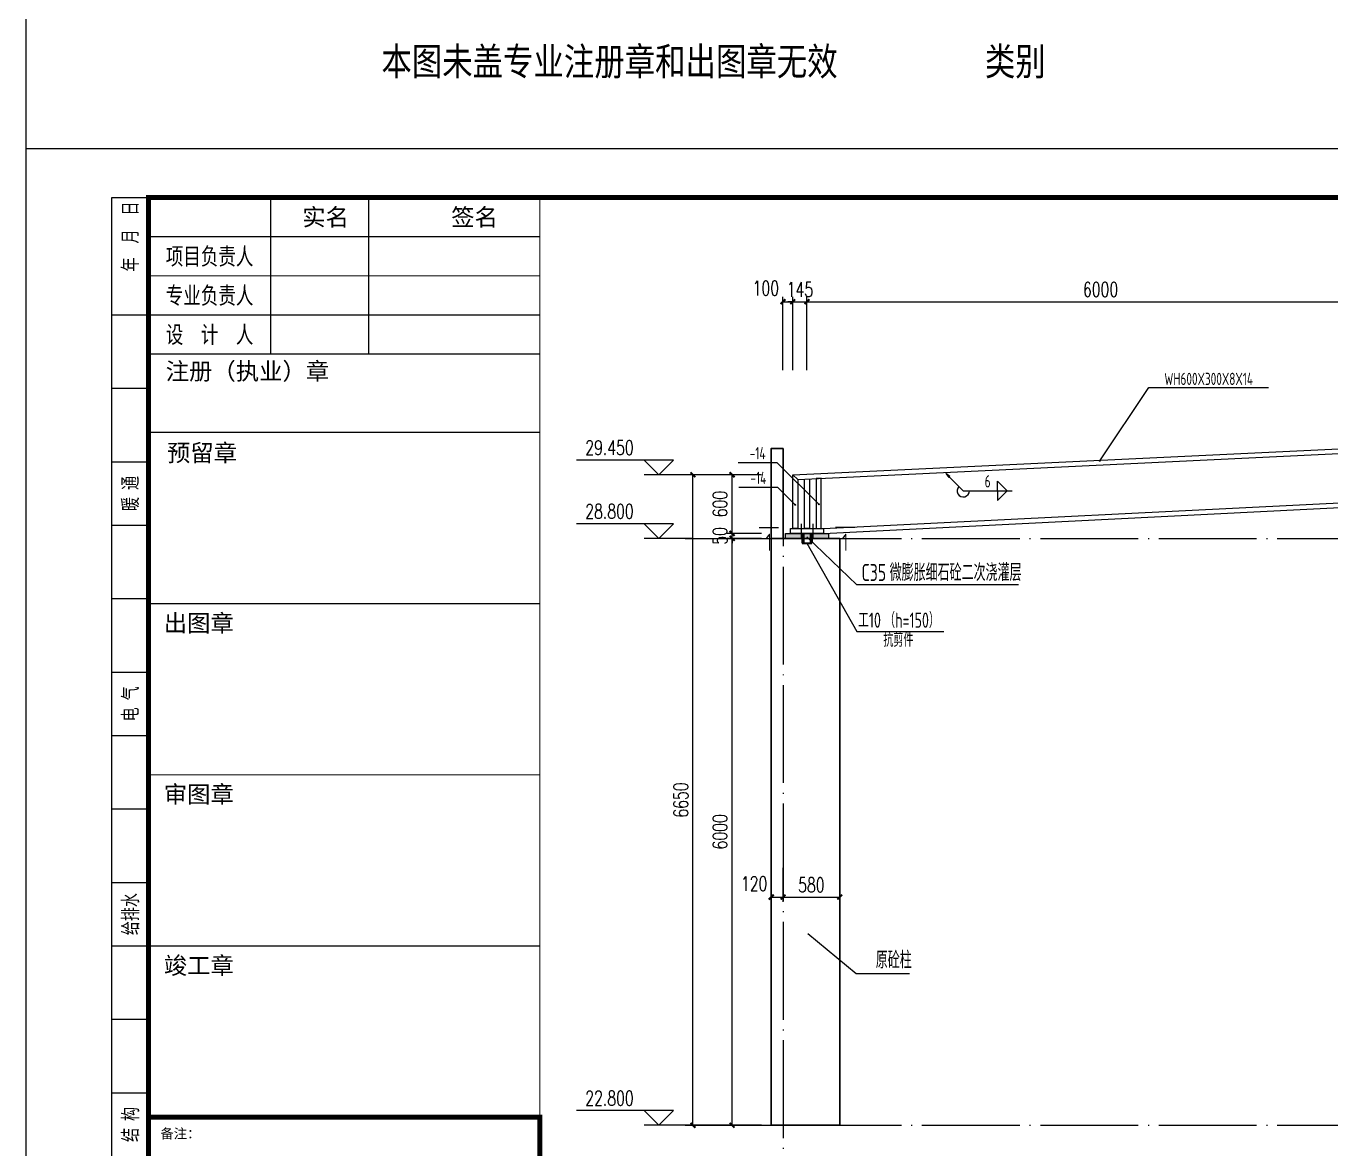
# Model space of a CAD drawing. Extents: x 712773 to 1022356, y -298958 to 209542.
# Drawn here: x 896206 to 909539, y -246182 to -234705 of the extents above; entities that cross this region are included whole.
import ezdxf
from ezdxf.enums import TextEntityAlignment as Align

# ---------------------------------------------------------------- set-up
doc = ezdxf.new("R2010")
doc.units = 0
doc.header["$LTSCALE"] = 500
doc.header["$MEASUREMENT"] = 0
doc.linetypes.add('DOTE', pattern=[2.42, 2, -0.2, 0.02, -0.2])
doc.layers.get('0').update_dxf_attribs({"linetype": 'CONTINUOUS'})
doc.layers.get('DEFPOINTS').update_dxf_attribs({"linetype": 'CONTINUOUS'})
for name, color, linetype, lineweight in [('0S-柱-线', 50, 'CONTINUOUS', 30), ('10', 7, 'CONTINUOUS', 18), ('114', 2, 'CONTINUOUS', 18), ('116', 1, 'CONTINUOUS', 35), ('14', 2, 'CONTINUOUS', 20), ('字符串标注', 9, 'CONTINUOUS', 18), ('柱子', 3, 'CONTINUOUS', 20), ('焊缝标注', 9, 'CONTINUOUS', 18), ('钢板标注', 9, 'CONTINUOUS', 18)]:
    doc.layers.add(name, color=color, linetype=linetype, lineweight=lineweight)
for name, color, linetype in [('DIM_ELEV', 3, 'CONTINUOUS'), ('DIM_LEAD', 3, 'CONTINUOUS'), ('DOTE', 1, 'DOTE'), ('PUB_DIM', 3, 'CONTINUOUS'), ('PUB_TEXT', 7, 'CONTINUOUS'), ('T-TK', 157, 'CONTINUOUS'), ('图层1', 165, 'CONTINUOUS'), ('照明平面标注层', 111, 'CONTINUOUS'), ('钢架', 7, 'CONTINUOUS')]:
    doc.layers.add(name, color=color, linetype=linetype)
doc.styles.add('_TCH_DIM', font='SIMPLEX', dxfattribs={"bigfont": 'GBCBIG'})
doc.styles.add('_TCH_DIM_T3', font='SIMPLEX', dxfattribs={"width": 0.705882, "bigfont": 'GBCBIG'})
doc.styles.add('FromPkpm', font='Pkpmeng', dxfattribs={"width": 0.7, "bigfont": 'Pkpmchn'})
doc.styles.add('TK1-TY', font='simhei.ttf')
doc.styles.add('TK2-TY', font='', dxfattribs={"width": 0.8})
doc.styles.add('TSSD_Rein', font='tssdeng.shx', dxfattribs={"width": 0.7, "bigfont": 'hztxt.shx'})
doc.styles.add('图框JND-宋体', font='')
doc.styles.get('TK2-TY').set_extended_font_data('NSimSun')
doc.styles.get('图框JND-宋体').set_extended_font_data('SimSun')
doc.dimstyles.new('_TCH_ARCH&&50', dxfattribs={"dimtxt": 148.75, "dimasz": 50, "dimexe": 50, "dimexo": 100, "dimgap": 50, "dimtad": 1, "dimdec": 0, "dimzin": 0, "dimdsep": 46, "dimtxsty": '_TCH_DIM_T3', "dimblk": 'ARCHTICK', "dimcen": 0.09, "dimclrt": 7, "dimazin": 2, "dimtfac": 1, "dimtdec": 0, "dimtix": 1, "dimtmove": 2, "dimatfit": 3, "dimfxl": 0, "dimtolj": 1, "dimtzin": 0, "dimarcsym": 0})

# ---------------------------------------------------------------- blocks, each defined once
blk = doc.blocks.new('srgheberggb')
at = {"layer": 'T-TK'}
for p, q in [((59500, -84100), (59500, -42100)), ((59500, -42100), (118900, -42100)), ((61250, -67000), (61250, -43100)), ((61250, -43100), (62000, -43100)), ((61250, -45500), (62000, -45500)), ((61250, -47000), (62000, -47000)), ((61250, -48500), (62000, -48500)), ((61250, -49800), (62000, -49800)), ((61250, -51300), (62000, -51300)), ((61250, -52800), (62000, -52800)), ((61250, -54100), (62000, -54100)), ((61250, -54100), (62000, -54100)), ((61250, -55600), (62000, -55600)), ((61250, -57100), (62000, -57100)), ((61250, -58400), (62000, -58400)), ((61250, -58400), (62000, -58400)), ((61250, -59900), (62000, -59900)), ((61250, -61400), (62000, -61400))]:
    blk.add_line(p, q, dxfattribs=at)
at = {"layer": 'T-TK', "const_width": 100}
for points in [[(62000, -83100), (117900, -83100), (117900, -43100), (62000, -43100)], [(70000, -83100), (62000, -83100), (62000, -61901), (70000, -61901)]]:
    blk.add_lwpolyline(points, close=True, dxfattribs=at)
at = {"layer": '图层1', "linetype": 'Continuous'}
for p in [(68500, -43100), (62000, -63800)]:
    blk.add_line(p, (62000, -43100), dxfattribs=at)
at = {"layer": '图层1', "linetype": 'Continuous', "const_width": 25}
for points in [[(64500, -43100), (64500, -46300)], [(66500, -43100), (66500, -46300)], [(70000, -43100), (70000, -61901)], [(70000, -43900), (62000, -43900)], [(70000, -44700), (62000, -44700)], [(70000, -45500), (62000, -45500)], [(70000, -46300), (62000, -46300)], [(70000, -47901), (62000, -47901)], [(70000, -51401), (62000, -51401)], [(70000, -54901), (62000, -54901)], [(70000, -58401), (62000, -58401)], [(68500, -61901), (62000, -61901)]]:
    blk.add_lwpolyline(points, dxfattribs=at)
at = {"layer": 'T-TK', "style": 'TK2-TY', "width": 0.7}
blk.add_text('年  月  日', height=300, rotation=90, dxfattribs=at).set_placement((61773, -44612))
for s, p in [('暖 通', (61626, -49150)), ('电 气', (61627, -53450)), ('给排水', (61629, -57750)), ('结 构', (61629, -62050))]:
    blk.add_text(s, height=300, rotation=90, dxfattribs=at).set_placement(p, align=Align.MIDDLE_CENTER)
at = {"layer": 'T-TK', "style": 'TK1-TY'}
blk.add_text('备注：', height=200, dxfattribs=at).set_placement((62244, -62336))
at = {"layer": '图层1', "style": '图框JND-宋体'}
for s, p in [('实名', (65621, -43500)), ('签名', (68665, -43500))]:
    blk.add_text(s, height=350, dxfattribs=at).set_placement(p, align=Align.MIDDLE_CENTER)
at = {"layer": '图层1', "style": '图框JND-宋体', "width": 0.75}
for s, p in [('项目负责人', (63250, -44300)), ('专业负责人', (63250, -45100)), ('设  计  人', (63250, -45900))]:
    blk.add_text(s, height=350, dxfattribs=at).set_placement(p, align=Align.MIDDLE_CENTER)
at = {"layer": '图层1', "style": '图框JND-宋体'}
for s, p in [('注册（执业）章', (62353, -46474)), ('预留章', (62379, -48144)), ('出图章', (62314, -51625)), ('审图章', (62314, -55125)), ('竣工章', (62314, -58625))]:
    blk.add_text(s, height=350, dxfattribs=at).set_placement(p, align=Align.TOP_LEFT)
blk = doc.blocks.new('A1E图框')
at = {"layer": 'T-TK'}
for q in [(34800, -24700), (118900, -84100)]:
    blk.add_line((34800, -84100), q, dxfattribs=at)
at = {"layer": 'T-TK', "style": 'TK2-TY', "width": 0.8}
for s, height, p in [('本图未盖专业注册章和出图章无效', 189.873, (37220.4, -83600.7)), ('类别', 189.87, (41331.6, -83600.7))]:
    blk.add_text(s, height=height, dxfattribs=at).set_placement(p)
blk = doc.blocks.new('_ArchTick')
at = {"color": 0, "linetype": 'ByBlock', "const_width": 0.4}
blk.add_lwpolyline([(-0.5, -0.5), (0.5, 0.5)], dxfattribs=at)
blk = doc.blocks.new('*D650')
at = {"layer": 'DEFPOINTS', "color": 0, "transparency": 16777216}
for p in [(910185, -237522), (904185, -238322), (910185, -238322)]:
    blk.add_point(p, dxfattribs=at)
at = {"layer": 'PUB_DIM', "color": 0, "lineweight": -2, "transparency": 16777216}
for p, q in [((904185, -238222), (904185, -237472)), ((904185, -237522), (910185, -237522)), ((910185, -238222), (910185, -237472))]:
    blk.add_line(p, q, dxfattribs=at)
at = {"layer": 'PUB_DIM', "color": 0, "lineweight": -2, "transparency": 16777216, "xscale": 50, "yscale": 50, "zscale": 50, "rotation": 180}
blk.add_blockref('_ArchTick', (904185, -237522), dxfattribs=at)
at = {"layer": 'PUB_DIM', "color": 0, "lineweight": -2, "transparency": 16777216, "xscale": 50, "yscale": 50, "zscale": 50}
blk.add_blockref('_ArchTick', (910185, -237522), dxfattribs=at)
at = {"layer": 'PUB_DIM', "color": 7, "transparency": 16777216, "insert": (907185, -237397), "char_height": 148.8, "attachment_point": 5, "style": '_TCH_DIM_T3'}
blk.add_mtext('\\A1;6000', dxfattribs=at)
blk = doc.blocks.new('*D651')
at = {"layer": 'DEFPOINTS', "color": 0, "transparency": 16777216}
for p in [(904185, -237522), (904040, -238322), (904185, -238322)]:
    blk.add_point(p, dxfattribs=at)
at = {"layer": 'PUB_DIM', "color": 0, "lineweight": -2, "transparency": 16777216}
for p, q in [((904040, -237522), (903990, -237522)), ((904040, -238222), (904040, -237472)), ((904040, -237522), (904185, -237522)), ((904185, -238222), (904185, -237472)), ((904185, -237522), (904235, -237522))]:
    blk.add_line(p, q, dxfattribs=at)
at = {"layer": 'PUB_DIM', "color": 0, "lineweight": -2, "transparency": 16777216, "xscale": 50, "yscale": 50, "zscale": 50}
blk.add_blockref('_ArchTick', (904040, -237522), dxfattribs=at)
at = {"layer": 'PUB_DIM', "color": 0, "lineweight": -2, "transparency": 16777216, "xscale": 50, "yscale": 50, "zscale": 50, "rotation": 180}
blk.add_blockref('_ArchTick', (904185, -237522), dxfattribs=at)
at = {"layer": 'PUB_DIM', "color": 7, "transparency": 16777216, "insert": (904113, -237397), "char_height": 148.8, "attachment_point": 5, "style": '_TCH_DIM_T3'}
blk.add_mtext('\\A1;145', dxfattribs=at)
blk = doc.blocks.new('*D652')
at = {"layer": 'DEFPOINTS', "color": 0, "transparency": 16777216}
for p in [(904040, -237522), (903940, -238322), (904040, -238322)]:
    blk.add_point(p, dxfattribs=at)
at = {"layer": 'PUB_DIM', "color": 0, "lineweight": -2, "transparency": 16777216}
for p, q in [((903940, -238222), (903940, -237472)), ((903940, -237522), (904040, -237522)), ((904040, -238222), (904040, -237472))]:
    blk.add_line(p, q, dxfattribs=at)
at = {"layer": 'PUB_DIM', "color": 0, "lineweight": -2, "transparency": 16777216, "xscale": 50, "yscale": 50, "zscale": 50, "rotation": 180}
blk.add_blockref('_ArchTick', (903940, -237522), dxfattribs=at)
at = {"layer": 'PUB_DIM', "color": 0, "lineweight": -2, "transparency": 16777216, "xscale": 50, "yscale": 50, "zscale": 50}
blk.add_blockref('_ArchTick', (904040, -237522), dxfattribs=at)
at = {"layer": 'PUB_DIM', "color": 7, "transparency": 16777216, "insert": (903765, -237384), "char_height": 148.8, "attachment_point": 5, "style": '_TCH_DIM_T3'}
blk.add_mtext('\\A1;100', dxfattribs=at)
blk = doc.blocks.new('*D653')
at = {"layer": 'DEFPOINTS', "color": 0, "transparency": 16777216}
for p in [(903420, -239941), (903820, -239941), (903820, -245941)]:
    blk.add_point(p, dxfattribs=at)
at = {"layer": 'PUB_DIM', "color": 0, "lineweight": -2, "transparency": 16777216}
for p, q in [((903720, -239941), (903370, -239941)), ((903420, -245941), (903420, -239941)), ((903720, -245941), (903370, -245941))]:
    blk.add_line(p, q, dxfattribs=at)
at = {"layer": 'PUB_DIM', "color": 0, "lineweight": -2, "transparency": 16777216, "xscale": 50, "yscale": 50, "zscale": 50}
for p, rotation in [((903420, -239941), 90), ((903420, -245941), 270)]:
    blk.add_blockref('_ArchTick', p, dxfattribs=dict(at, rotation=rotation))
at = {"layer": 'PUB_DIM', "color": 7, "transparency": 16777216, "insert": (903296, -242941), "char_height": 148.8, "attachment_point": 5, "rotation": 90, "style": '_TCH_DIM_T3'}
blk.add_mtext('\\A1;6000', dxfattribs=at)
blk = doc.blocks.new('*D654')
at = {"layer": 'DEFPOINTS', "color": 0, "transparency": 16777216}
for p in [(903420, -239891), (903820, -239891), (903820, -239941)]:
    blk.add_point(p, dxfattribs=at)
at = {"layer": 'PUB_DIM', "color": 0, "lineweight": -2, "transparency": 16777216}
for p, q in [((903420, -239891), (903420, -239841)), ((903720, -239891), (903370, -239891)), ((903720, -239941), (903370, -239941)), ((903420, -239941), (903420, -239891)), ((903420, -239941), (903420, -239991))]:
    blk.add_line(p, q, dxfattribs=at)
at = {"layer": 'PUB_DIM', "color": 0, "lineweight": -2, "transparency": 16777216, "xscale": 50, "yscale": 50, "zscale": 50}
for p, rotation in [((903420, -239891), 270), ((903420, -239941), 90)]:
    blk.add_blockref('_ArchTick', p, dxfattribs=dict(at, rotation=rotation))
at = {"layer": 'PUB_DIM', "color": 7, "transparency": 16777216, "insert": (903296, -239916), "char_height": 148.8, "attachment_point": 5, "rotation": 90, "style": '_TCH_DIM_T3'}
blk.add_mtext('\\A1;50', dxfattribs=at)
blk = doc.blocks.new('*D655')
at = {"layer": 'DEFPOINTS', "color": 0, "transparency": 16777216}
for p in [(903420, -239291), (903820, -239291), (903820, -239891)]:
    blk.add_point(p, dxfattribs=at)
at = {"layer": 'PUB_DIM', "color": 0, "lineweight": -2, "transparency": 16777216}
for p, q in [((903720, -239291), (903370, -239291)), ((903420, -239891), (903420, -239291)), ((903720, -239891), (903370, -239891))]:
    blk.add_line(p, q, dxfattribs=at)
at = {"layer": 'PUB_DIM', "color": 0, "lineweight": -2, "transparency": 16777216, "xscale": 50, "yscale": 50, "zscale": 50}
for p, rotation in [((903420, -239291), 90), ((903420, -239891), 270)]:
    blk.add_blockref('_ArchTick', p, dxfattribs=dict(at, rotation=rotation))
at = {"layer": 'PUB_DIM', "color": 7, "transparency": 16777216, "insert": (903296, -239591), "char_height": 148.8, "attachment_point": 5, "rotation": 90, "style": '_TCH_DIM_T3'}
blk.add_mtext('\\A1;600', dxfattribs=at)
blk = doc.blocks.new('*D656')
at = {"layer": 'DEFPOINTS', "color": 0, "transparency": 16777216}
for p in [(903020, -239291), (903820, -239291), (903820, -245941)]:
    blk.add_point(p, dxfattribs=at)
at = {"layer": 'PUB_DIM', "color": 0, "lineweight": -2, "transparency": 16777216}
for p, q in [((903720, -239291), (902970, -239291)), ((903020, -245941), (903020, -239291)), ((903720, -245941), (902970, -245941))]:
    blk.add_line(p, q, dxfattribs=at)
at = {"layer": 'PUB_DIM', "color": 0, "lineweight": -2, "transparency": 16777216, "xscale": 50, "yscale": 50, "zscale": 50}
for p, rotation in [((903020, -239291), 90), ((903020, -245941), 270)]:
    blk.add_blockref('_ArchTick', p, dxfattribs=dict(at, rotation=rotation))
at = {"layer": 'PUB_DIM', "color": 7, "transparency": 16777216, "insert": (902896, -242616), "char_height": 148.8, "attachment_point": 5, "rotation": 90, "style": '_TCH_DIM_T3'}
blk.add_mtext('\\A1;6650', dxfattribs=at)
blk = doc.blocks.new('*D699')
at = {"layer": 'DEFPOINTS', "color": 0, "transparency": 16777216}
for p in [(903820, -243209), (903940, -243209), (903940, -243608)]:
    blk.add_point(p, dxfattribs=at)
at = {"layer": 'PUB_DIM', "color": 0, "lineweight": -2, "transparency": 16777216}
for p, q in [((903820, -243309), (903820, -243658)), ((903940, -243309), (903940, -243658)), ((903820, -243608), (903940, -243608))]:
    blk.add_line(p, q, dxfattribs=at)
at = {"layer": 'PUB_DIM', "color": 0, "lineweight": -2, "transparency": 16777216, "xscale": 50, "yscale": 50, "zscale": 50, "rotation": 180}
blk.add_blockref('_ArchTick', (903820, -243608), dxfattribs=at)
at = {"layer": 'PUB_DIM', "color": 0, "lineweight": -2, "transparency": 16777216, "xscale": 50, "yscale": 50, "zscale": 50}
blk.add_blockref('_ArchTick', (903940, -243608), dxfattribs=at)
at = {"layer": 'PUB_DIM', "color": 7, "transparency": 16777216, "insert": (903645, -243471), "char_height": 148.8, "attachment_point": 5, "style": '_TCH_DIM_T3'}
blk.add_mtext('\\A1;120', dxfattribs=at)
blk = doc.blocks.new('*D700')
at = {"layer": 'DEFPOINTS', "color": 0, "transparency": 16777216}
for p in [(903940, -243209), (904520, -243209), (904520, -243608)]:
    blk.add_point(p, dxfattribs=at)
at = {"layer": 'PUB_DIM', "color": 0, "lineweight": -2, "transparency": 16777216}
for p, q in [((903940, -243309), (903940, -243658)), ((904520, -243309), (904520, -243658)), ((903940, -243608), (904520, -243608))]:
    blk.add_line(p, q, dxfattribs=at)
at = {"layer": 'PUB_DIM', "color": 0, "lineweight": -2, "transparency": 16777216, "xscale": 50, "yscale": 50, "zscale": 50, "rotation": 180}
blk.add_blockref('_ArchTick', (903940, -243608), dxfattribs=at)
at = {"layer": 'PUB_DIM', "color": 0, "lineweight": -2, "transparency": 16777216, "xscale": 50, "yscale": 50, "zscale": 50}
blk.add_blockref('_ArchTick', (904520, -243608), dxfattribs=at)
at = {"layer": 'PUB_DIM', "color": 7, "transparency": 16777216, "insert": (904230, -243484), "char_height": 148.8, "attachment_point": 5, "style": '_TCH_DIM_T3'}
blk.add_mtext('\\A1;580', dxfattribs=at)

msp = doc.modelspace()

# ---------------------------------------------------------------- hatches: boundary and pattern name
h = msp.add_hatch()
h.set_pattern_fill('混凝土', color=256, scale=10)
h.set_pattern_definition([(50, (-444208.32, 133736.11), (71.7260183, -6.2752135), [7.5, -82.5]), (355, (-444208.32, 133736.11), (-13.8751334, 75.2192134), [6, -66]), (100.4514, (-444202.34, 133735.59), (57.8509382, 68.9439542), [6.374019, -70.1142112]), (46.1842, (-444208.32, 133756.11), (106.724105, -16.5519014), [11.25, -123.75]), (96.6356, (-444199.43, 133754.73), (93.4662706, 97.411787), [9.561029, -105.1713]), (351.1842, (-444208.32, 133756.11), (93.4661945, 97.41186), [9, -99]), (21, (-444198.32, 133751.11), (59.6907052, -40.261889), [7.5, -82.5]), (326, (-444198.32, 133751.11), (24.3315332, 72.5150045), [6, -66]), (71.4514, (-444193.345, 133747.755), (84.022263, 32.2530497), [6.374019, -70.1142112]), (37.5, (-444208.32, 133736.11), (1.21598553, 33.2893854), [0, -65.2, 0, -67, 0, -66.25]), (7.5, (-444208.32, 133736.11), (26.3069537, 39.4411712), [0, -38.2, 0, -63.7, 0, -25.25]), (327.5, (-444230.62, 133736.11), (53.3822436, -2.25548717), [0, -25, 0, -78, 0, -103.5]), (317.5, (-444240.62, 133736.11), (58.318617, 10.0104982), [0, -32.5, 0, -51.8, 0, -73.5])])
h.paths.add_polyline_path([(903965.1, -239941.3), (903965.1, -239891.3), (904405.1, -239891.3), (904405.1, -239941.3)])
h.paths.add_polyline_path([(921835.1, -239041.4), (921835.1, -238991.4), (922275.1, -238991.4), (922275.1, -239041.4)])
at = {"layer": '字符串标注'}
h = msp.add_hatch(color=256, dxfattribs=at)
edge = h.paths.add_edge_path()
edge.add_arc((907177, -239148.6), 5, 0, 360)
at = {"layer": '焊缝标注', "transparency": 33554687}
msp.add_hatch(color=256, dxfattribs=at).paths.add_polyline_path([(905605.4, -239278.1), (905635.3, -239318.8), (905646, -239308.3)])
at = {"layer": '钢板标注'}
h = msp.add_hatch(color=256, dxfattribs=at)
edge = h.paths.add_edge_path()
edge.add_arc((904305.1, -239592.9), 5, 0, 360)
h = msp.add_hatch(color=256, dxfattribs=at)
edge = h.paths.add_edge_path()
edge.add_arc((904065.1, -239597.6), 5, 0, 360)

# ---------------------------------------------------------------- linework, layer by layer
at = {"layer": '0S-柱-线'}
for points in [[(903940.1, -239021.3), (903820.1, -239021.3), (903820.1, -239941.3), (903940.1, -239941.3)], [(903820.1, -245941.3), (904520.1, -245941.3), (904520.1, -239941.3), (903820.1, -239941.3)]]:
    msp.add_lwpolyline(points, close=True, dxfattribs=at)
at = {"layer": '10', "ltscale": 100}
for p, q in [((903695.1, -239831.3), (903895.1, -239831.3)), ((904675.1, -239831.3), (904475.1, -239831.3))]:
    msp.add_line(p, q, dxfattribs=at)
at = {"layer": '114', "color": 2, "lineweight": 20, "ltscale": 100}
for p, q in [((904125.1, -239791.3), (904125.1, -239941.3)), ((904245.1, -239791.3), (904245.1, -239941.3))]:
    msp.add_line(p, q, dxfattribs=at)
at = {"layer": '114', "color": 1, "ltscale": 100, "const_width": 7}
for points in [[(904125.1, -239841.3), (904125.1, -239891.3)], [(904245.1, -239841.3), (904245.1, -239891.3)]]:
    msp.add_lwpolyline(points, dxfattribs=at)
at = {"layer": '116', "ltscale": 100}
for p, q in [((904135.1, -239891.3), (904135.1, -239991.3)), ((904135.1, -239991.3), (904235.1, -239991.3)), ((904150.1, -239891.3), (904150.1, -239991.3)), ((904220.1, -239891.3), (904220.1, -239991.3)), ((904235.1, -239891.3), (904235.1, -239991.3))]:
    msp.add_line(p, q, dxfattribs=at)
at = {"layer": '14', "ltscale": 100}
for p, q in [((904040.1, -239841.3), (904040.1, -239291.4)), ((904040.1, -239291.4), (904090.1, -239338.9)), ((904090.1, -239338.9), (904090.1, -239841.3)), ((904015.1, -239841.3), (904355.1, -239841.3)), ((904015.1, -239891.3), (904015.1, -239841.3)), ((904090.1, -239841.3), (904040.1, -239841.3)), ((904355.1, -239841.3), (904355.1, -239891.3)), ((904355.1, -239891.3), (904015.1, -239891.3))]:
    msp.add_line(p, q, dxfattribs=at)
at = {"layer": '14', "color": 2, "ltscale": 100}
for p, q in [((904160.1, -239841.3), (904160.1, -239335.6)), ((904210.1, -239333.2), (904210.1, -239841.3)), ((904330.1, -239326.9), (904280.1, -239329.4)), ((904280.1, -239329.4), (904280.1, -239841.3)), ((904330.1, -239841.3), (904330.1, -239326.9)), ((904210.1, -239841.3), (904160.1, -239841.3)), ((904280.1, -239841.3), (904330.1, -239841.3))]:
    msp.add_line(p, q, dxfattribs=at)
at = {"layer": 'DIM_ELEV'}
for p, q in [((902820.1, -239141.4), (901830.6, -239141.4)), ((902670.1, -239291.4), (902520.1, -239141.4)), ((902670.1, -239291.4), (902820.1, -239141.4)), ((903020.1, -239291.4), (902520.1, -239291.4)), ((902820.1, -239791.3), (901830.6, -239791.3)), ((902670.1, -239941.3), (902520.1, -239791.3)), ((902670.1, -239941.3), (902820.1, -239791.3)), ((903020.1, -239941.3), (902520.1, -239941.3)), ((902820.1, -245791.3), (901830.6, -245791.3)), ((902670.1, -245941.3), (902520.1, -245791.3)), ((902670.1, -245941.3), (902820.1, -245791.3)), ((903020.1, -245941.3), (902520.1, -245941.3))]:
    msp.add_line(p, q, dxfattribs=at)
at = {"layer": 'DIM_LEAD'}
for p, q in [((904193.5, -243978.8), (904687.2, -244390.7)), ((904687.2, -244390.7), (905233.7, -244390.7))]:
    msp.add_line(p, q, dxfattribs=at)
at = {"layer": 'DOTE'}
for p, q in [((903940.1, -239021.3), (903940.1, -246941.3)), ((902940.1, -239941.3), (923420.1, -239941.3)), ((902940.1, -245941.3), (923420.1, -245941.3))]:
    msp.add_line(p, q, dxfattribs=at)
at = {"layer": 'PUB_DIM'}
for points in [[(906345.3, -240417.1), (904695.4, -240417.1), (904185.1, -239924.3)], [(904185.1, -239991.3), (904695.4, -240894.5), (905583.9, -240894.5)]]:
    msp.add_lwpolyline(points, dxfattribs=at)
at = {"layer": '字符串标注', "ltscale": 100}
for p, q in [((907177, -239148.6), (907677, -238398.6)), ((907677, -238398.6), (908902, -238398.6))]:
    msp.add_line(p, q, dxfattribs=at)
msp.add_circle((907177, -239148.6), 5, dxfattribs=at)
at = {"layer": '柱子', "ltscale": 100}
for p, q in [((904040.1, -239291.4), (910134.9, -239000.6)), ((904090.1, -239338.9), (910137.4, -239050.6)), ((904355.1, -239841.3), (910162.4, -239549.9)), ((904355.1, -239891.4), (910164.9, -239599.9))]:
    msp.add_line(p, q, dxfattribs=at)
at = {"layer": '焊缝标注', "linetype": 'Continuous'}
for p, q in [((905646, -239308.3), (905605.4, -239278.1)), ((905605.4, -239278.1), (905635.3, -239318.8)), ((905635.3, -239318.8), (905646, -239308.3))]:
    msp.add_line(p, q, dxfattribs=at)
at = {"layer": '焊缝标注', "lineweight": 18, "ltscale": 100}
msp.add_line((905605.4, -239278.1), (905781.7, -239455.4), dxfattribs=at)
at = {"layer": '焊缝标注', "ltscale": 100}
for p, q in [((905781.7, -239455.4), (906281.7, -239455.4)), ((906131.7, -239455.4), (906131.7, -239355.4)), ((906131.7, -239355.4), (906231.7, -239455.4)), ((906131.7, -239455.4), (906131.7, -239555.4)), ((906131.7, -239555.4), (906231.7, -239455.4))]:
    msp.add_line(p, q, dxfattribs=at)
msp.add_arc((905781.7, -239455.4), 62.5, 134.84035, 0, dxfattribs=at)
at = {"layer": '钢板标注', "ltscale": 100}
for p, q in [((903881.3, -239168.1), (903481.3, -239168.1)), ((904305.1, -239592.9), (903881.3, -239168.1)), ((903888.5, -239420.6), (903488.5, -239420.6)), ((904065.1, -239597.6), (903888.5, -239420.6))]:
    msp.add_line(p, q, dxfattribs=at)
for centre in [(904305.1, -239592.9), (904065.1, -239597.6)]:
    msp.add_circle(centre, 5, dxfattribs=at)
at = {"layer": '钢架'}
msp.add_lwpolyline([(903965.1, -239941.3), (903965.1, -239891.3), (904405.1, -239891.3), (904405.1, -239941.3)], close=True, dxfattribs=at)

# ---------------------------------------------------------------- block references
at = {"layer": '照明平面标注层'}
for name, p, xscale, yscale, zscale in [('A1E图框', (844005.8, -109807.5), 1.5, 1.5, 1.5), ('srgheberggb', (866455.8, -214907.6), 0.5, 0.5, 0.5)]:
    msp.add_blockref(name, p, dxfattribs=dict(at, xscale=xscale, yscale=yscale, zscale=zscale))

# ---------------------------------------------------------------- texts
at = {"layer": '10', "style": 'FromPkpm', "width": 0.77}
for p in [(903795.1, -239981.3), (904575.1, -239981.3)]:
    msp.add_text('1', height=175, dxfattribs=at).set_placement(p, align=Align.MIDDLE_CENTER)
at = {"layer": 'PUB_TEXT'}
for s, height, style, width, p in [('29.450', 148.75, '_TCH_DIM', 0.705882, (901919.6, -239088.9)), ('28.800', 148.75, '_TCH_DIM', 0.705882, (901919.6, -239738.8)), ('C35', 175, 'TSSD_Rein', 0.7, (904742.6, -240377.7)), ('微膨胀细石砼二次浇灌层', 175, 'TSSD_Rein', 0.7, (905030, -240377.7)), ('工', 155.5, 'TSSD_Rein', 0.7, (904708.8, -240855.3)), ('10', 155.52, 'TSSD_Rein', 0.7, (904817.6, -240855.3)), ('（', 155.5, 'TSSD_Rein', 0.7, (904976.4, -240855.3)), ('h=150）', 155.52, 'TSSD_Rein', 0.7, (905085.3, -240855.3)), ('原砼柱', 175, 'TSSD_Rein', 0.7, (904888.4, -244338.2)), ('22.800', 148.75, '_TCH_DIM', 0.705882, (901919.6, -245738.8))]:
    msp.add_text(s, height=height, dxfattribs=dict(at, style=style, width=width)).set_placement(p)
at = {"layer": 'PUB_TEXT', "style": '_TCH_DIM'}
msp.add_text('抗剪件', height=142.86, dxfattribs=at).set_placement((904964.4, -241049.9))
at = {"layer": '字符串标注', "style": 'FromPkpm', "width": 0.7}
msp.add_text('WH600X300X8X14', height=125, dxfattribs=at).set_placement((908289.5, -238373.6), align=Align.CENTER)
at = {"layer": '焊缝标注', "style": 'FromPkpm', "width": 0.7}
msp.add_text('6', height=125, dxfattribs=at).set_placement((906031.7, -239420.4), align=Align.CENTER)
at = {"layer": '钢板标注', "style": 'FromPkpm', "width": 0.7}
for p in [(903681.3, -239133.1), (903688.5, -239385.6)]:
    msp.add_text('-14', height=125, dxfattribs=at).set_placement(p, align=Align.CENTER)

# ---------------------------------------------------------------- dimensions: what is measured, and where the dimension line sits
at = {"layer": 'PUB_DIM'}
for base, p1, p2, picture, middle in [((904040.1, -237521.8), (903940.1, -238321.8), (904040.1, -238321.8), '*D652', (903765.1, -237384.3)), ((903940.1, -243608), (903820.1, -243208.9), (903940.1, -243208.9), '*D699', (903645.1, -243470.5))]:
    dim = msp.add_linear_dim(base=base, p1=p1, p2=p2, angle=0, dimstyle='_TCH_ARCH&&50', dxfattribs=at)
    dim.commit()
    dim.dimension.update_dxf_attribs({"geometry": picture, "text_midpoint": middle, "dimtype": 129})
for p1, p2, distance, picture, middle in [((904040.1, -238321.8), (904185.1, -238321.8), 800, '*D651', (904112.6, -237397.4)), ((904185.1, -238321.8), (910184.8, -238321.8), 800, '*D650', (907185, -237397.4)), ((903820.1, -245941.3), (903820.1, -239291.4), 800, '*D656', (902895.7, -242616.3)), ((903820.1, -239891.3), (903820.1, -239291.4), 400, '*D655', (903295.7, -239591.3)), ((903820.1, -239941.3), (903820.1, -239891.3), 400, '*D654', (903295.7, -239916.3)), ((903820.1, -245941.3), (903820.1, -239941.3), 400, '*D653', (903295.7, -242941.3)), ((903940.1, -243208.9), (904520.1, -243208.9), -399.2, '*D700', (904230.1, -243483.7))]:
    dim = msp.add_aligned_dim(p1=p1, p2=p2, distance=distance, dimstyle='_TCH_ARCH&&50', dxfattribs=at)
    dim.commit()
    dim.dimension.update_dxf_attribs({"geometry": picture, "text_midpoint": middle})

doc.saveas('drawing.dxf')
